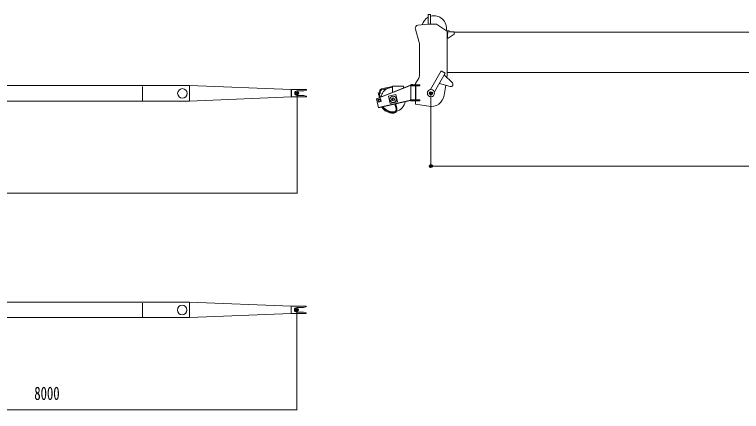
# Model space of a CAD drawing. Units: millimetres, scale not verified. Extents: x -51602 to 14679, y -4084 to 39182.
# Drawn here: x -39812 to -27794, y 2174 to 8741 of the extents above; entities that cross this region are included whole.
import ezdxf
from ezdxf.enums import TextEntityAlignment as Align

# ---------------------------------------------------------------- set-up
doc = ezdxf.new("R2010")
doc.units = ezdxf.units.MM
doc.header["$LTSCALE"] = 100
doc.header["$PDMODE"] = 32
doc.header["$PDSIZE"] = 50
doc.layers.add('0-0_0', color=7, linetype='Continuous', lineweight=18)
doc.layers.add('0-1_DEFPOINTS', color=7, linetype='Continuous')
doc.styles.add('ＭＳ ゴシック', font='')
doc.styles.get('ＭＳ ゴシック').set_extended_font_data('MS Gothic')

# ---------------------------------------------------------------- blocks, each defined once
blk = doc.blocks.new('D3')
at = {"layer": '0-0_0'}
for p, q in [((-14165.35, 165.04), (-14165.35, -664.57)), ((-14167.45, -662.32), (-20513.25, -662.32))]:
    blk.add_line(p, q, dxfattribs=at)
blk.add_solid([(-14167.45, -661.97), (-14167.45, -662.66), (-14165.35, -662.32)], dxfattribs=at)
at = {"layer": '0-1_DEFPOINTS'}
blk.add_point((-14165.35, 165.82), dxfattribs=at)
blk = doc.blocks.new('D0')
at = {"layer": '0-0_0'}
for p, q in [((-18165.35, 3257.46), (-18165.35, 2419.01)), ((-14165.35, 3248.61), (-14165.35, 2419.01)), ((-14167.45, 2421.26), (-18163.25, 2421.26))]:
    blk.add_line(p, q, dxfattribs=at)
for points in [[(-18163.25, 2421.61), (-18163.25, 2420.91), (-18165.35, 2421.26)], [(-14167.45, 2421.61), (-14167.45, 2420.91), (-14165.35, 2421.26)]]:
    blk.add_solid(points, dxfattribs=at)
at = {"layer": '0-1_DEFPOINTS'}
for p in [(-18165.35, 3258.25), (-14165.35, 3249.39), (-18165.35, 2421.26)]:
    blk.add_point(p, dxfattribs=at)
at = {"layer": '0-0_0', "style": 'ＭＳ ゴシック', "width": 0.7}
blk.add_text('8000', height=110, dxfattribs=at).set_placement((-16334.99, 2471.26), align=Align.BOTTOM_LEFT)
blk = doc.blocks.new('D7')
at = {"layer": '0-0_0'}
for p, q in [((-12178.55, 10779.37), (-12178.55, 10174.95)), ((9819.35, 10177.2), (-12176.45, 10177.2))]:
    blk.add_line(p, q, dxfattribs=at)
blk.add_solid([(-12176.45, 10177.55), (-12176.45, 10176.85), (-12178.55, 10177.2)], dxfattribs=at)
at = {"layer": '0-1_DEFPOINTS'}
for p in [(-12178.55, 10780.15), (-12178.55, 10177.2)]:
    blk.add_point(p, dxfattribs=at)

msp = doc.modelspace()

# ---------------------------------------------------------------- linework, layer by layer
at = {"layer": '0-0_0', "color": 5}
for p, q in [((-32971, 8741.3), (-32933, 8741.3)), ((-32971, 8741.3), (-32971, 8582.5)), ((-32933, 8741.3), (-32933, 8582.5)), ((-32976.7, 8582.5), (-33142.5, 8564.2)), ((-32976.7, 8582.5), (-32837, 8582.5)), ((-32837, 8582.5), (-32670.3, 8469.5)), ((-33120.9, 8279.2), (-33185, 8500.6)), ((-32670.3, 8469.5), (-32663, 8469.5)), ((-32663, 8471.3), (-32663, 8469.5)), ((-32663, 8471.3), (-32657, 8471.3)), ((-32657, 8471.3), (-32657, 7731.6)), ((-32657, 8469.5), (-32627, 8469.5)), ((-32652, 8455.4), (-32652, 8351.5)), ((-32627, 8469.5), (-32627, 8456.4)), ((-32622, 8457.5), (-32542, 8457.5)), ((-32542, 8457.5), (-32542, 8412.9)), ((-32542, 8451.5), (-25898.5, 8451.5)), ((-32652, 8351.5), (-32642, 8351.5)), ((-32642, 8351.5), (-32609.7, 8372.5)), ((-33117, 8251.4), (-33117, 7738.7)), ((-32937.2, 7501.7), (-32760.1, 7808.5)), ((-32868, 7461.7), (-32690.9, 7768.5)), ((-32760.1, 7808.5), (-32690.9, 7768.5)), ((-32706.2, 7742), (-32573.7, 7609.2)), ((-32657, 7731.6), (-32662.4, 7698.1)), ((-32657, 7782.5), (-25857, 7782.5)), ((-33182, 7599.5), (-33130.4, 7688.6)), ((-33182, 7599.5), (-33182, 7259.5)), ((-32788.7, 7599.1), (-32607.5, 7550.7)), ((-32937.2, 7501.7), (-32932.9, 7499.2)), ((-32868, 7461.7), (-32872.3, 7464.2)), ((-32682.9, 7570.8), (-32709.8, 7404.5)), ((-32958, 7388.2), (-32953.1, 7385.3)), ((-33182, 7259.5), (-32963.7, 7222.6))]:
    msp.add_line(p, q, dxfattribs=at)
at = {"layer": '0-0_0', "color": 6}
for p, q in [((-33827.5, 7348.8), (-33265.6, 7572.7)), ((-33264, 7568.5), (-33265.6, 7572.7)), ((-33249, 7579.5), (-33249, 7584)), ((-33227, 7584), (-33249, 7584)), ((-33227, 7579.5), (-33227, 7584)), ((-33109, 7563.5), (-33109, 7579.5)), ((-33825.9, 7344.6), (-33264, 7568.5)), ((-33744.3, 7509.8), (-33563.5, 7551.5)), ((-33742.2, 7497.1), (-33564.3, 7538.1)), ((-33563.5, 7554.3), (-33563.5, 7454)), ((-33563.5, 7554.3), (-33383.5, 7554.3)), ((-33383.5, 7525.7), (-33383.5, 7554.3)), ((-33109, 7563.5), (-33264, 7563.5)), ((-33263.5, 7563.5), (-33263.5, 7562.5)), ((-33258.5, 7330.5), (-33258.5, 7563.5)), ((-33179, 7331), (-33179, 7563.5)), ((-33825.9, 7344.6), (-33827.5, 7348.8)), ((-33825.9, 7344.6), (-33792.1, 7198.4)), ((-33774.5, 7349.2), (-33806.8, 7333.5)), ((-33797.3, 7292.6), (-33806.8, 7333.5)), ((-33779.7, 7367.8), (-33798.3, 7448.2)), ((-33767.5, 7372.7), (-33785.6, 7451.1)), ((-33759.8, 7352.6), (-33774.5, 7349.2)), ((-33748.6, 7303.8), (-33759.8, 7352.6)), ((-33507.5, 7419.3), (-33629.3, 7391.2)), ((-33629.3, 7391.2), (-33601.2, 7269.4)), ((-33507.5, 7419.3), (-33479.4, 7297.5)), ((-33262.4, 7335.6), (-33258.5, 7336.5)), ((-33748.6, 7303.8), (-33797.3, 7292.6)), ((-33793.1, 7202.8), (-33265, 7324.7)), ((-33792.1, 7198.4), (-33264, 7320.3)), ((-33479.4, 7297.5), (-33601.2, 7269.4)), ((-33522.8, 7260.6), (-33505, 7183.3)), ((-33510.1, 7263.5), (-33492.3, 7186.2)), ((-33266.1, 7329.6), (-33264, 7320.3)), ((-33264, 7330.5), (-33264, 7314.5)), ((-33109, 7330.5), (-33264, 7330.5)), ((-33109, 7314.5), (-33264, 7314.5)), ((-33109, 7314.5), (-33109, 7330.5))]:
    msp.add_line(p, q, dxfattribs=at)
at = {"layer": '0-0_0', "color": 2}
for p, q in [((-36916.8, 7567.5), (-42644.5, 7567.5)), ((-37694.8, 7549.4), (-37694.8, 7321.6)), ((-36916.8, 7567.5), (-35236.8, 7499.5)), ((-36916.8, 7567.5), (-36916.8, 7310.5)), ((-35236.8, 7496.5), (-35232.8, 7500.5)), ((-35236.8, 7379.5), (-35236.8, 7499.5)), ((-35232.8, 7378.5), (-35232.8, 7500.5)), ((-34983.8, 7500.5), (-35232.8, 7500.5)), ((-35141.8, 7477.2), (-35126.8, 7477.2)), ((-35121.8, 7478.5), (-35126.8, 7477.2)), ((-35121.8, 7478.5), (-35036, 7478.5)), ((-34990.1, 7488.2), (-35031.7, 7479)), ((-34983.8, 7496), (-34983.8, 7500.5)), ((-35236.8, 7379.5), (-36916.8, 7310.5)), ((-35232.8, 7378.5), (-35236.8, 7382.5)), ((-35232.8, 7378.5), (-34983.8, 7378.5)), ((-35141.8, 7401.8), (-35126.8, 7401.8)), ((-35121.8, 7400.5), (-35126.8, 7401.8)), ((-35121.8, 7400.5), (-35035.5, 7400.5)), ((-34990.1, 7390.9), (-35031.7, 7400.1)), ((-34983.8, 7378.5), (-34983.8, 7383.1)), ((-36916.8, 7310.5), (-42792.4, 7310.5)), ((-36921, 3983.2), (-42648.7, 3983.2)), ((-36921, 3983.2), (-35241, 3915.2)), ((-36921, 3983.2), (-36921, 3726.2)), ((-37699, 3965.1), (-37699, 3737.2)), ((-35241, 3912.2), (-35237, 3916.2)), ((-35241, 3795.2), (-35241, 3915.2)), ((-35237, 3794.2), (-35237, 3916.2)), ((-34988, 3916.2), (-35237, 3916.2)), ((-35146, 3892.9), (-35131, 3892.9)), ((-35126, 3894.2), (-35131, 3892.9)), ((-35126, 3894.2), (-35040.2, 3894.2)), ((-34994.3, 3903.8), (-35035.9, 3894.6)), ((-34988, 3911.6), (-34988, 3916.2)), ((-36921, 3726.2), (-42796.6, 3726.2)), ((-35241, 3795.2), (-36921, 3726.2)), ((-35237, 3794.2), (-35241, 3798.2)), ((-35237, 3794.2), (-34988, 3794.2)), ((-35146, 3817.5), (-35131, 3817.5)), ((-35126, 3816.2), (-35131, 3817.5)), ((-35126, 3816.2), (-35039.7, 3816.2)), ((-34994.3, 3806.5), (-35035.9, 3815.7)), ((-34988, 3794.2), (-34988, 3798.7))]:
    msp.add_line(p, q, dxfattribs=at)
at = {"layer": '0-0_0', "color": 5}
msp.add_lwpolyline([(-32652, 8427.5), (-32651.6, 8428.1), (-32651.2, 8429.8), (-32650.9, 8432.6), (-32650.6, 8436.3), (-32650.3, 8440.9), (-32650.1, 8446.1), (-32650, 8451.7), (-32649.9, 8457.5)], dxfattribs=at)
at = {"layer": '0-0_0', "color": 6}
for points in [[(-33109, 7579.5), (-33264, 7579.5), (-33264, 7563.5)], [(-33743.8, 7509.8), (-33751.7, 7506.9), (-33758.8, 7502.2), (-33765.1, 7495.7), (-33770.3, 7487.7), (-33774.2, 7478.4), (-33776.7, 7468.1), (-33777.8, 7457), (-33777.4, 7445.6), (-33775.5, 7434.2)], [(-33740.9, 7497.1), (-33746.6, 7495), (-33751.8, 7491.3), (-33756.2, 7486.2), (-33759.9, 7479.9), (-33762.6, 7472.5), (-33764.3, 7464.3), (-33764.9, 7455.5), (-33764.4, 7446.3), (-33762.8, 7437.2)]]:
    msp.add_lwpolyline(points, dxfattribs=at)
at = {"layer": '0-0_0', "color": 2}
for centre in [(-37036.8, 7437), (-37041, 3852.7)]:
    msp.add_circle(centre, 78.1, dxfattribs=at)
at = {"layer": '0-0_0', "color": 5}
msp.add_circle((-32927, 7439.5), 60, dxfattribs=at)
at = {"layer": '0-0_0', "color": 6}
for centre, radius in [((-33778.6, 7322.6), 15.5), ((-33552.7, 7337), 52.5)]:
    msp.add_circle(centre, radius, dxfattribs=at)
at = {"layer": '0-0_0', "color": 5}
for centre, radius, start, end in [((-32877, 8514.5), 205, 117.291, 163.776), ((-32877, 8514.5), 205, 348.442, 105.85), ((-33137, 8514.5), 50, 96.3001, 196.139), ((-32051, 7513.1), 1025, 118.617, 123.024), ((-33217, 8251.4), 100, 0, 16.1392), ((-33217, 7738.7), 100, 329.9292, 0), ((-32598.5, 7584.5), 35, 255.053, 44.9474), ((-32927, 7439.5), 220, 260.4014, 350.82755)]:
    msp.add_arc(centre, radius, start, end, dxfattribs=at)
at = {"layer": '0-0_0', "color": 2}
for centre, radius, start, end in [((-35141.8, 7439.5), 37.7, 90, 270), ((-35036, 7498.5), 20, 270, 282.4154), ((-34991.8, 7496), 8, 282.4154, 359.99999), ((-35036, 7380.5), 20, 77.5846, 90), ((-34991.8, 7383.1), 8, 360, 77.5846), ((-35146, 3855.2), 37.7, 90, 270), ((-35040.2, 3914.2), 20, 270, 282.4154), ((-34996, 3911.6), 8, 282.4154, 359.99999), ((-35040.2, 3796.2), 20, 77.5846, 90), ((-34996, 3798.7), 8, 360, 77.5846)]:
    msp.add_arc(centre, radius, start, end, dxfattribs=at)
at = {"layer": '0-0_0', "color": 6}
for centre, radius, start, end in [((-33552.7, 7337), 205, 117.58, 168.458), ((-33258.5, 7562.5), 5, 180, 270), ((-33261.2, 7330.7), 5, 103, 193), ((-33552.7, 7337), 215, 215.194, 269.6421), ((-33552.7, 7337), 205, 216.339, 278.9991), ((-33552.7, 7337), 205, 284.8507, 349.6612), ((-33552.7, 7337), 228, 213.867, 269.6421), ((-33553.7, 7172), 63, 269.6421, 13), ((-33553.7, 7172), 50, 269.6421, 13)]:
    msp.add_arc(centre, radius, start, end, dxfattribs=at)
at = {"layer": '0-0_0', "color": 1}
for p in [(-35141.8, 7439.5), (-32927, 7439.5), (-32927, 7439.5), (-33552.7, 7337), (-35146, 3855.2)]:
    msp.add_point(p, dxfattribs=at)

# ---------------------------------------------------------------- block references
at = {"layer": '0-0_0', "xscale": 2, "yscale": 2}
for name, p in [('D7', (-8569.9, -14120.8)), ('D3', (-6811.1, 7107.9)), ('D0', (-6815.3, -2643.6))]:
    msp.add_blockref(name, p, dxfattribs=at)

doc.saveas('drawing.dxf')
